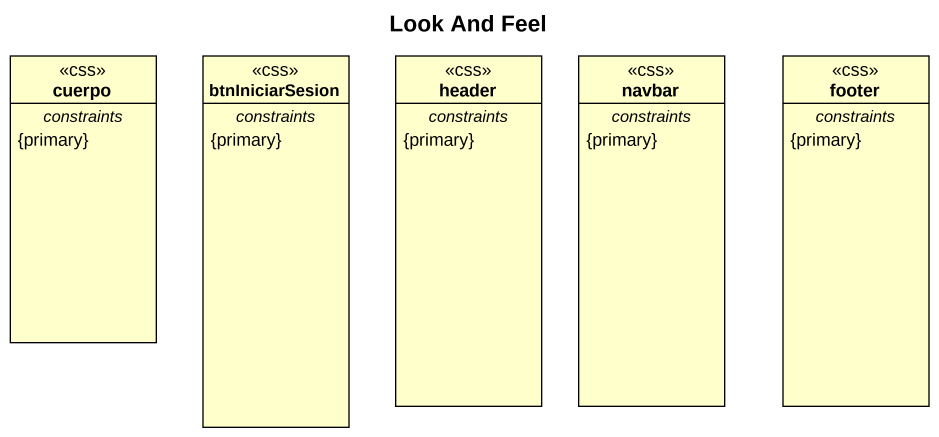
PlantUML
@startuml
title Look And Feel
hide circle
hide empty members
class cuerpo <<css>> {
  -- constraints --
  {primary}
}
class btnIniciarSesion <<css>> {
  -- constraints --
  {primary}
}
class "header" as header_ <<css>> {
  -- constraints --
  {primary}
}
class navbar <<css>> {
  -- constraints --
  {primary}
}
class "footer" as footer_ <<css>> {
  -- constraints --
  {primary}
}
@enduml
